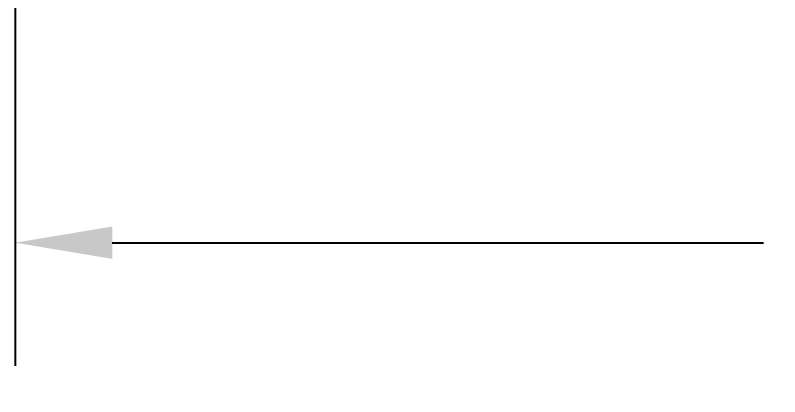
# Model space of a CAD drawing. Header units: millimetres. Extents: x 100 to 5488, y 100 to 4218.
# Drawn here: x 1582.1 to 1976.5, y 1856.2 to 2052.7 of the extents above; entities that cross this region are included whole.
import ezdxf

# ---------------------------------------------------------------- set-up
doc = ezdxf.new("R2010")
doc.units = ezdxf.units.MM
doc.header["$LTSCALE"] = 20
doc.layers.add('Dimension (ANSI)', color=7, linetype='Continuous', lineweight=25)
doc.styles.add('My Text', font='tahoma.ttf')
doc.dimstyles.new('My Dimension - mm [in] (ANSI)', dxfattribs={"dimscale": 20, "dimtxt": 0.7, "dimasz": 2.5, "dimexe": 3.175, "dimexo": 1.6002, "dimgap": 0.8, "dimtad": 0, "dimtoh": 1, "dimrnd": 1e-08, "dimzin": 4, "dimdsep": 46, "dimtxsty": 'My Text', "dimcen": 0.09, "dimdle": 10, "dimclrd": 1, "dimclre": 1, "dimclrt": 1, "dimadec": 1, "dimazin": 1, "dimtfac": 4.354286, "dimtofl": 0, "dimtmove": 0, "dimatfit": 3, "dimfxl": 1, "dimtolj": 1, "dimtzin": 4, "dimlwd": -1, "dimlwe": -1, "dimarcsym": 0})

# ---------------------------------------------------------------- blocks, each defined once
blk = doc.blocks.new('*D9')
at = {"layer": 'Defpoints', "color": 0, "transparency": 16777216}
for p in [(1582.11, 2091.04), (2581.11, 2091.04), (2581.11, 1935.54)]:
    blk.add_point(p, dxfattribs=at)
at = {"layer": 'Dimension (ANSI)', "color": 1, "transparency": 16777216}
for p, q in [((1582.11, 2059.04), (1582.11, 1872.04)), ((2581.11, 2059.04), (2581.11, 1872.04)), ((1632.11, 1935.54), (1968.18, 1935.54)), ((2531.11, 1935.54), (2195.04, 1935.54))]:
    blk.add_line(p, q, dxfattribs=at)
for points in [[(1632.11, 1943.88), (1632.11, 1927.21), (1582.11, 1935.54)], [(2531.11, 1943.88), (2531.11, 1927.21), (2581.11, 1935.54)]]:
    blk.add_solid(points, dxfattribs=at)
at = {"layer": 'Dimension (ANSI)', "color": 1, "transparency": 16777216, "insert": (2081.61, 1944.7), "char_height": 14, "attachment_point": 2, "style": 'My Text'}
blk.add_mtext('\\A1;999.00 mm [39.331 in]', dxfattribs=at)

msp = doc.modelspace()

# ---------------------------------------------------------------- dimensions: what is measured, and where the dimension line sits
at = {"layer": 'Dimension (ANSI)', "color": 1, "true_color": 0xff0000}
dim = msp.add_linear_dim(base=(2581.113, 1935.542), p1=(1582.113, 2091.041), p2=(2581.113, 2091.041), angle=180, text='<> mm [39.331 in]', dimstyle='My Dimension - mm [in] (ANSI)', override={"dimgap": 0.8, "dimtoh": 0, "dimdec": 2, "dimpost": '', "dimtol": 0, "dimlim": 0, "dimtp": 0, "dimtm": 0, "dimtdec": 2, "dimatfit": 1}, dxfattribs=at)
dim.commit()
dim.dimension.update_dxf_attribs({"geometry": '*D9', "text_midpoint": (2081.613, 1935.542), "dimtype": 160})

doc.saveas('drawing.dxf')
